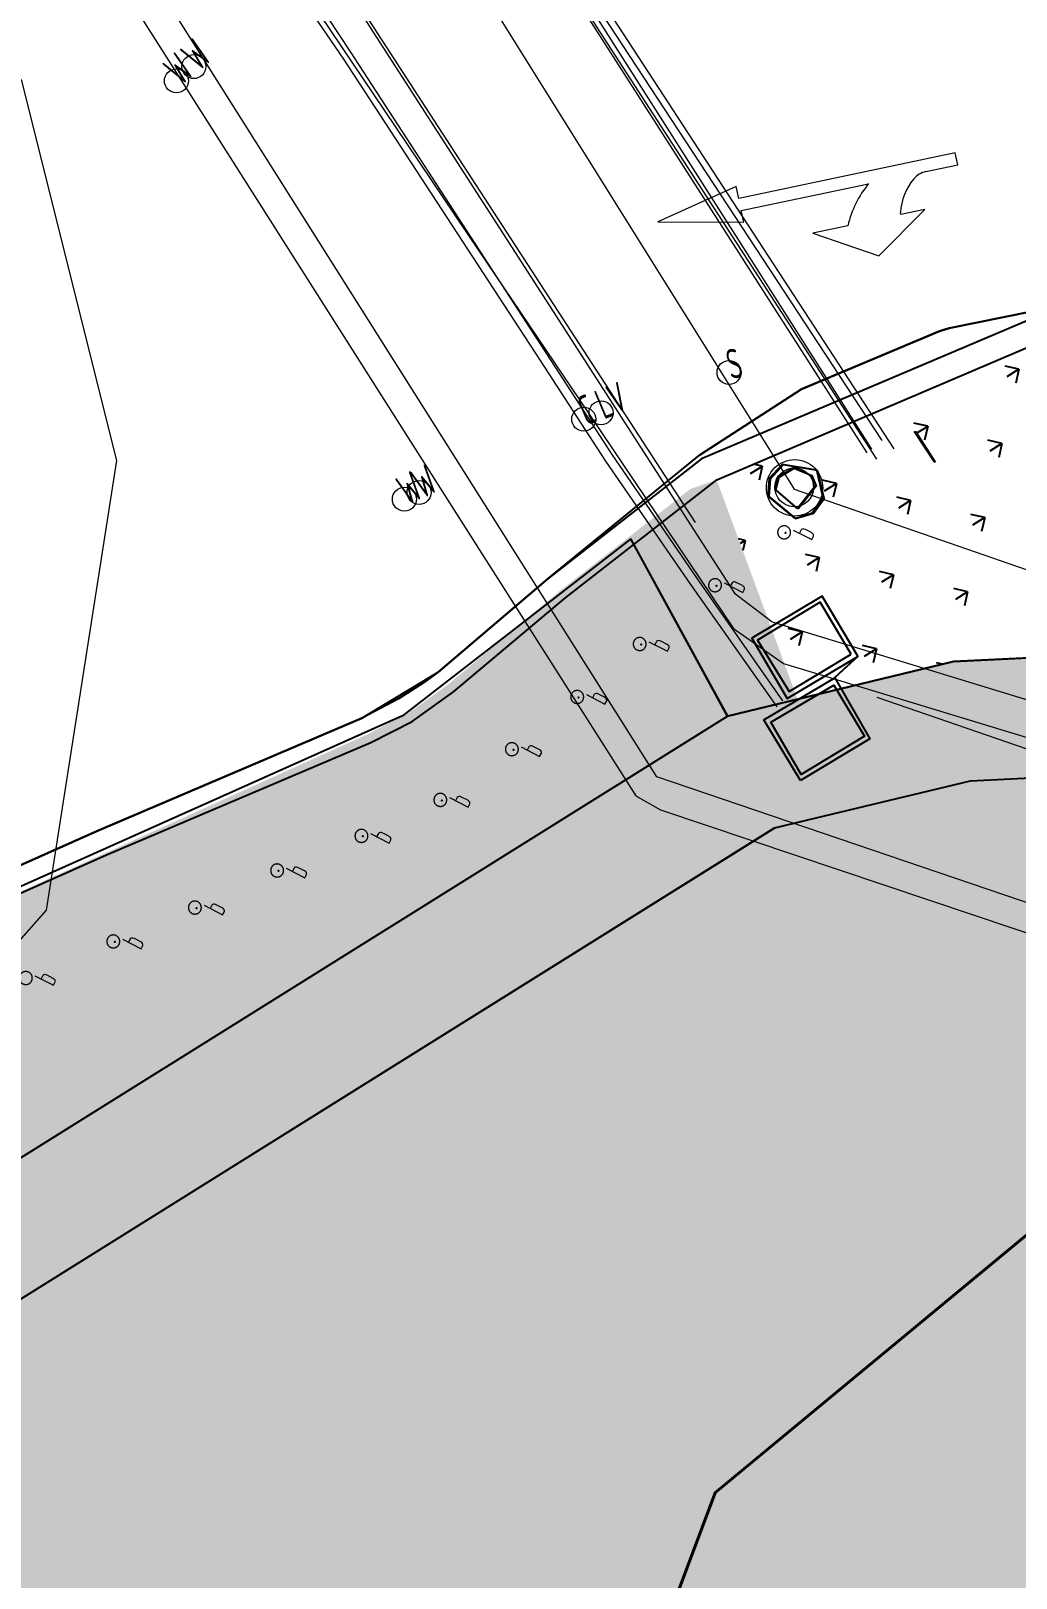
# Model space of a CAD drawing. Header units: metres. Extents: x 3 to 509016, y 4 to 6969473.
# Drawn here: x 507782.78 to 507799.22, y 6967255.76 to 6967281.57 of the extents above; entities that cross this region are included whole.
import ezdxf

# ---------------------------------------------------------------- set-up
doc = ezdxf.new("R2010")
doc.units = ezdxf.units.M
doc.layers.add('_PROP-BDY', color=6, linetype='Continuous', plot=False)
for name, color, linetype, lineweight in [('A-FLOR', 252, 'Continuous', 5), ('C-PRKG', 252, 'Continuous', 5), ('C_FEAT', 252, 'EXISTING_COMMUNICATIONS', 0), ('C_UG_LINES', 252, 'EXISTING_COMMUNICATIONS', 0), ('E_FEAT', 252, 'EXISTING_ELECTRICITY', 0), ('E_UG_LINES', 252, 'EXISTING_ELECTRICITY_UG', 0), ('HT_UG_LINES', 252, 'EXISTING_HIGH_VOLTAGE', 0), ('ROAD_FURNITURE', 252, 'Continuous', 0), ('ROAD_TRACKS', 252, 'Continuous', 0), ('RW_UG_PIPES', 252, 'EXISTING_WAT_RECYCLED', 0), ('S_FEAT', 252, 'Continuous', 0), ('S_MANHOLE', 252, 'Continuous', 0), ('S_RM_UG_PIPES', 252, 'EXIST_RISINGMAIN', 0), ('S_UG_PIPES', 252, 'EXIST_SEWER', 0), ('W_AG_PIPES_N', 252, 'EXISTING_WATER', 0), ('W_FEAT', 252, 'EXISTING_WATER', 0)]:
    doc.layers.add(name, color=color, linetype=linetype, lineweight=lineweight)
for name, color, linetype in [('HATCH_LANDSCAPE', 1, 'Continuous'), ('mga2020bdy', 252, 'Continuous'), ('mga2020C_MANHOLE_PIT', 252, 'Continuous'), ('mga2020HT_MANHOLE_PIT', 252, 'Continuous'), ('mga2020ROAD_FURNITURE', 252, 'Continuous'), ('mga2020ROAD_KERB_BACK', 252, 'Continuous'), ('mga2020ROAD_KERB_LIP', 252, 'Continuous'), ('mga2020ROAD_MARKS', 252, 'Continuous'), ('mga2020ROAD_TRACKS', 252, 'Continuous'), ('mga2020S_MANHOLE', 252, 'Continuous'), ('mga2020SGN_GEN', 252, 'Continuous'), ('PAV_FOOTPATH', 252, 'Continuous'), ('SGN_GEN', 252, 'Continuous'), ('XREF', 7, 'Continuous')]:
    doc.layers.add(name, color=color, linetype=linetype)
doc.layers.add('HATCH_PAVEMENT_FOOTPATH', color=7, linetype='Continuous', true_color=0xffe8a3)
doc.styles.get("Standard").update_dxf_attribs({"font": 'ARIALN.TTF'})
doc.styles.add('Style-INTL_ISO_EQUAL', font='ISOCP.shx')
doc.linetypes.add('EXIST_RISINGMAIN', pattern='A,5,-2.5,5,-2,["RM",Standard,S=2.5,R=0,X=0,Y=-1.25],-5,5,-2.5,5,-2.5', length=34.5)
doc.linetypes.add('EXIST_SEWER', pattern='A,5,-2.5,5,-2,["S",Standard,S=2.5,R=0,X=0,Y=-1.25],-3.5,5,-2.5,5,-2.5', length=33)
doc.linetypes.add('EXISTING_COMMUNICATIONS', pattern='A,2,-2,2,-2,2,-2,["COMS",Standard,S=2.5,R=0,X=0,Y=-1.25],-9.75,2,-2,2,-2', length=29.75)
doc.linetypes.add('EXISTING_ELECTRICITY', pattern='A,2,-2,2,-2,2,-2,["E",Standard,S=2.5,R=0,X=0,Y=-1.25],-3.4,2,-2,2,-2', length=23.4)
doc.linetypes.add('EXISTING_ELECTRICITY_UG', pattern='A,2,-2,2,-2,2,-2,["E-UG",Standard,S=2.5,R=0,X=0,Y=-1.25],-9.15,2,-2,2,-2', length=29.15)
doc.linetypes.add('EXISTING_HIGH_VOLTAGE', pattern='A,2,-2,2,-2,2,-2,["HV",Standard,S=2.5,R=0,X=0,Y=-1.25],-5.9,2,-2,2,-2', length=25.9)
doc.linetypes.add('EXISTING_WAT_RECYCLED', pattern='A,2,-2,2,-2,2,-2,["R",Standard,S=2.5,R=0,X=0,Y=-1.25],-4.4,2,-2,2,-2', length=24.4)
doc.linetypes.add('EXISTING_WATER', pattern='A,2,-2,2,-2,2,-2,["W",Standard,S=2.5,R=0,X=0,Y=-1.25],-4.4,2,-2,2,-2', length=24.4)
pattern_1 = [(212.013854887, (0, 0), (-0.28538859865, -1.2375190291), [0.238125, -1.557926224]), (167.013854887, (0, 0), (-0.28538859868, -1.23751902925), [0.238125, -1.031875]), (257.013854887, (0, 0), (1.23751902925, -0.28538859868), [0.238125, -1.031875])]

# ---------------------------------------------------------------- blocks, each defined once
blk = doc.blocks.new('XD_HATCH')
at = {"layer": 'HATCH_LANDSCAPE', "ltscale": 0.5}
h = blk.add_hatch(dxfattribs=at)
h.set_pattern_fill('GRASS', color=256, scale=0.05)
h.set_pattern_definition(pattern_1)
h.paths.add_polyline_path([(507794.222, 6967274.08), (507799.637, 6967276.387), (507801.684, 6967276.559), (507805.007, 6967276.383), (507808.254, 6967275.649), (507811.378, 6967274.496), (507814.336, 6967272.968), (507817.073, 6967271.072), (507817.745, 6967270.519), (507820.805, 6967267.431), (507821.846, 6967265.767), (507821.79, 6967265.393), (507822.719, 6967263.889), (507823.098, 6967263.741), (507823.805, 6967263.184), (507825.756, 6967262.054), (507825.659, 6967261.151), (507825.544, 6967260.238), (507821.071, 6967257.452), (507818.873, 6967260.93), (507816.037, 6967264.576), (507812.811, 6967267.433), (507809.602, 6967269.303), (507805.862, 6967270.623), (507801.806, 6967271.229), (507798.17, 6967271.049), (507795.569, 6967270.422)])
h = blk.add_hatch(dxfattribs=at)
h.set_pattern_fill('GRASS', color=256, scale=0.05)
h.set_pattern_definition(pattern_1)
h.paths.add_polyline_path([(507773.231, 6967254.54), (507795.189, 6967268.273), (507798.457, 6967269.061), (507801.707, 6967269.222), (507805.377, 6967268.673), (507808.761, 6967267.479), (507811.626, 6967265.822), (507814.67, 6967263.135), (507817.338, 6967259.647), (507819.03, 6967256.943), (507820.403, 6967254.749), (507825.14, 6967249.815), (507839.422, 6967226.928), (507827.015, 6967211.657), (507816.098, 6967209.536), (507803.586, 6967223.895), (507801.469, 6967222.054), (507795.94, 6967228.431), (507787.717, 6967237.882)])
h.paths.add_polyline_path([(507824.757, 6967208.878), (507817.842, 6967207.534), (507820.855, 6967204.075)])
h.paths.add_polyline_path([(507794.222, 6967274.08), (507795.57, 6967270.422), (507794.404, 6967270.141), (507792.722, 6967269.068), (507771.896, 6967256.079), (507768.875, 6967259.555), (507768.65, 6967260.737), (507773.111, 6967262.911), (507788.383, 6967269.83), (507789.065, 6967270.179), (507789.74, 6967270.665), (507790.114, 6967270.979), (507791.612, 6967272.233), (507793.783, 6967273.928)])
at = {"layer": 'HATCH_PAVEMENT_FOOTPATH'}
h = blk.add_hatch(color=256, dxfattribs=at)
h.dxf.hatch_style = 1
h.paths.add_polyline_path([(507837.674, 6967229.365), (507837.66, 6967229.366), (507837.65, 6967229.36)], flags=17)
h.paths.add_polyline_path([(507818.855, 6967260.959), (507815.988, 6967264.639), (507812.8, 6967267.453), (507809.602, 6967269.303), (507805.862, 6967270.623), (507801.806, 6967271.229), (507798.17, 6967271.049), (507794.404, 6967270.141), (507771.896, 6967256.079), (507773.231, 6967254.54), (507795.189, 6967268.273), (507798.457, 6967269.061), (507801.707, 6967269.222), (507805.377, 6967268.673), (507808.761, 6967267.479), (507811.626, 6967265.822), (507814.67, 6967263.135), (507817.327, 6967259.667), (507819.03, 6967256.943), (507820.723, 6967258.002)])
h.paths.add_polyline_path([(507824.757, 6967208.878), (507820.855, 6967204.075), (507817.842, 6967207.534)], flags=16)
h.paths.add_polyline_path([(507775.2, 6967252.277), (507773.231, 6967254.54), (507771.896, 6967256.079), (507768.875, 6967259.555), (507765.433, 6967257.405), (507766.528, 6967255.653), (507766.711, 6967255.442), (507767.008, 6967255.096), (507767.548, 6967254.475), (507769.136, 6967252.736), (507770.042, 6967251.71), (507770.691, 6967250.96), (507784.442, 6967235.056), (507795.488, 6967222.359), (507798.546, 6967218.885), (507825.752, 6967187.514), (507829.311, 6967190.607), (507824.766, 6967203.095), (507841.624, 6967217.742), (507841.636, 6967217.752), (507842.574, 6967216.249), (507846.702, 6967218.854), (507843.954, 6967223.166), (507842.821, 6967224.979), (507836.04, 6967235.833), (507834.874, 6967237.698), (507828.091, 6967248.556), (507828.218, 6967248.635), (507824.207, 6967255.079), (507824.231, 6967257.069), (507826.604, 6967258.541), (507828.555, 6967258.005), (507828.211, 6967258.838), (507826.515, 6967261.552), (507825.756, 6967262.054), (507825.544, 6967260.238), (507821.071, 6967257.452), (507820.723, 6967258.002), (507819.03, 6967256.943), (507820.403, 6967254.749), (507825.14, 6967249.815), (507839.422, 6967226.928), (507827.015, 6967211.657), (507816.098, 6967209.536), (507803.586, 6967223.895), (507801.469, 6967222.054), (507795.929, 6967228.451), (507787.704, 6967237.904)])
blk = doc.blocks.new('25027_BNP_Skygate Play-Sheet - 000101 - SITE PLAN')
at = {"layer": '_PROP-BDY'}
for p, q in [((-2230178, 3986426), (-2226983, 4009382)), ((-2229692, 3981630), (-2230178, 3986426)), ((-2234280, 3978150), (-2233053, 3981825)), ((-2233053, 3981825), (-2229692, 3981630)), ((-2236055, 3974972), (-2234280, 3978150))]:
    blk.add_line(p, q, dxfattribs=at)
at = {"layer": 'A-FLOR'}
for p, q in [((-2233053, 3993372), (-2233053, 4008365)), ((-2235053, 4008049), (-2235053, 3982150)), ((-2230178, 3986426), (-2228986, 3994994)), ((-2233053, 3981825), (-2233053, 3993368)), ((-2235053, 3982150), (-2236117, 3978962)), ((-2234280, 3978150), (-2233053, 3981825)), ((-2236117, 3978962), (-2237704, 3976121)), ((-2236055, 3974972), (-2234280, 3978150))]:
    blk.add_line(p, q, dxfattribs=at)
at = {"layer": 'C-PRKG'}
for p, q in [((-2225443, 3978443), (-2226209, 3977232)), ((-2225640, 3977024), (-2225443, 3978443)), ((-2227098, 3973627), (-2225828, 3977093)), ((-2226021, 3977164), (-2226768, 3975125)), ((-2226209, 3977232), (-2226021, 3977164)), ((-2225828, 3977093), (-2225640, 3977024)), ((-2226976, 3976350), (-2227878, 3975616)), ((-2227180, 3975790), (-2226976, 3976350)), ((-2227878, 3975616), (-2227628, 3974557)), ((-2227628, 3974557), (-2227489, 3974940)), ((-2227489, 3974940), (-2227457, 3974930)), ((-2227103, 3974209), (-2227290, 3973698)), ((-2227290, 3973698), (-2227098, 3973627))]:
    blk.add_line(p, q, dxfattribs=at)
for centre, radius, start, end in [((-2228373, 3974590), 1692, 18.4309, 45.1566), ((-2228005, 3974152), 952, 17.8101, 54.8601), ((-2227441, 3974333), 360, 339.8793, 17.8101)]:
    blk.add_arc(centre, radius, start, end, dxfattribs=at)
blk = doc.blocks.new('XE_ARCH')
at = {"xscale": 0.001, "yscale": 0.001, "zscale": 0.001, "rotation": 121.996}
blk.add_blockref('25027_BNP_Skygate Play-Sheet - 000101 - SITE PLAN', (509988.126, 6971273.77), dxfattribs=at)
blk = doc.blocks.new('XE_LOT BOUNDARY')
at = {"layer": '_PROP-BDY'}
for p, q in [((507792.789, 6967273.095), (507788.98, 6967270.142)), ((507794.405, 6967270.141), (507792.789, 6967273.095)), ((507801.808, 6967271.226), (507798.171, 6967271.048)), ((507798.171, 6967271.048), (507794.405, 6967270.141)), ((507788.98, 6967270.142), (507767.819, 6967260.688))]:
    blk.add_line(p, q, dxfattribs=at)
blk = doc.blocks.new('BAC R BOL SMALL')
for p, q in [((-4.3679, 0.1747), (-4.3729, -0.0484)), ((-4.3519, 0.3993), (-4.3679, 0.1747)), ((-4.3247, 0.625), (-4.3519, 0.3993)), ((-4.2862, 0.8515), (-4.3247, 0.625)), ((-4.2362, 1.0785), (-4.2862, 0.8515)), ((-4.1746, 1.3056), (-4.2362, 1.0785)), ((-4.1012, 1.5325), (-4.1746, 1.3056)), ((-4.0159, 1.7589), (-4.1012, 1.5325)), ((-3.9185, 1.9844), (-4.0159, 1.7589)), ((-3.8088, 2.2087), (-3.9185, 1.9844)), ((-3.6931, 2.3988), (-3.8088, 2.2087)), ((-3.569, 2.5811), (-3.6931, 2.3988)), ((-3.4369, 2.7554), (-3.569, 2.5811)), ((-3.2973, 2.9215), (-3.4369, 2.7554)), ((-3.1504, 3.0794), (-3.2973, 2.9215)), ((-2.9967, 3.229), (-3.1504, 3.0794)), ((-2.8365, 3.3701), (-2.9967, 3.229)), ((-2.6702, 3.5026), (-2.8365, 3.3701)), ((-2.4982, 3.6265), (-2.6702, 3.5026)), ((-2.3209, 3.7415), (-2.4982, 3.6265)), ((-2.1385, 3.8476), (-2.3209, 3.7415)), ((-1.9516, 3.9447), (-2.1385, 3.8476)), ((-1.7605, 4.0325), (-1.9516, 3.9447)), ((-1.5655, 4.1112), (-1.7605, 4.0325)), ((-1.367, 4.1804), (-1.5655, 4.1112)), ((-1.1654, 4.2401), (-1.367, 4.1804)), ((-0.9611, 4.2902), (-1.1654, 4.2401)), ((-0.7544, 4.3306), (-0.9611, 4.2902)), ((-0.5458, 4.3611), (-0.7544, 4.3306)), ((-0.3356, 4.3816), (-0.5458, 4.3611)), ((-0.1241, 4.392), (-0.3356, 4.3816)), ((0.0882, 4.3922), (-0.1241, 4.392)), ((0.301, 4.3821), (0.0882, 4.3922)), ((0.5139, 4.3616), (0.301, 4.3821)), ((0.7265, 4.3305), (0.5139, 4.3616)), ((0.9385, 4.2888), (0.7265, 4.3305)), ((1.1495, 4.2362), (0.9385, 4.2888)), ((1.359, 4.1728), (1.1495, 4.2362)), ((1.5668, 4.0983), (1.359, 4.1728)), ((1.7725, 4.0127), (1.5668, 4.0983)), ((1.9756, 3.9158), (1.7725, 4.0127)), ((2.364, 3.6868), (2.1736, 3.8056)), ((2.5466, 3.5598), (2.364, 3.6868)), ((2.7214, 3.4249), (2.5466, 3.5598)), ((2.8881, 3.2825), (2.7214, 3.4249)), ((3.0465, 3.1328), (2.8881, 3.2825)), ((3.1966, 2.9762), (3.0465, 3.1328)), ((3.3382, 2.813), (3.1966, 2.9762)), ((3.4711, 2.6437), (3.3382, 2.813)), ((3.5951, 2.4684), (3.4711, 2.6437)), ((3.7101, 2.2875), (3.5951, 2.4684)), ((3.816, 2.1015), (3.7101, 2.2875)), ((3.9126, 1.9105), (3.816, 2.1015)), ((3.9998, 1.7149), (3.9126, 1.9105)), ((4.0773, 1.5151), (3.9998, 1.7149)), ((4.145, 1.3114), (4.0773, 1.5151)), ((4.2028, 1.1041), (4.145, 1.3114)), ((4.2506, 0.8936), (4.2028, 1.1041)), ((4.2881, 0.6801), (4.2506, 0.8936)), ((4.3152, 0.4641), (4.2881, 0.6801)), ((4.3318, 0.2458), (4.3152, 0.4641)), ((4.3376, 0.0256), (4.3318, 0.2458)), ((4.3327, -0.1962), (4.3376, 0.0256)), ((6.1384, 1.5522), (18.6973, -4.9036)), ((11.43, 1.6933), (10.2659, -0.5997)), ((11.9592, 2.1519), (11.43, 1.6933)), ((12.7353, 2.293), (11.9592, 2.1519)), ((13.3703, 2.2225), (12.7353, 2.293)), ((14.3228, 1.905), (13.3703, 2.2225)), ((18.4856, -0.2117), (14.3228, 1.905)), ((-4.3729, -0.0484), (-4.367, -0.2697)), ((-4.367, -0.2697), (-4.3504, -0.4889)), ((-4.3504, -0.4889), (-4.3233, -0.7057)), ((-4.3233, -0.7057), (-4.2858, -0.9197)), ((-4.2858, -0.9197), (-4.2381, -1.1305)), ((-4.2381, -1.1305), (-4.1802, -1.3379)), ((-4.1802, -1.3379), (-4.1125, -1.5415)), ((-4.1125, -1.5415), (-4.035, -1.741)), ((-4.035, -1.741), (-3.9478, -1.936)), ((-3.9478, -1.936), (-3.8512, -2.1263)), ((-3.8512, -2.1263), (-3.7453, -2.3115)), ((-3.7453, -2.3115), (-3.6303, -2.4912)), ((-3.6303, -2.4912), (-3.5063, -2.6651)), ((-3.5063, -2.6651), (-3.3734, -2.8329)), ((-3.3734, -2.8329), (-3.2318, -2.9943)), ((-3.2318, -2.9943), (-3.0817, -3.1489)), ((-3.0817, -3.1489), (-2.9233, -3.2965)), ((-2.9233, -3.2965), (-2.7566, -3.4365)), ((-2.7566, -3.4365), (-2.5818, -3.5688)), ((-2.5818, -3.5688), (-2.3992, -3.6931)), ((-2.3992, -3.6931), (-2.2088, -3.8088)), ((-2.2088, -3.8088), (-1.9877, -3.9154)), ((-1.9877, -3.9154), (-1.7652, -4.0101)), ((-1.7652, -4.0101), (-1.5416, -4.0931)), ((-1.5416, -4.0931), (-1.3173, -4.1646)), ((-1.3173, -4.1646), (-1.0926, -4.2245)), ((-1.0926, -4.2245), (-0.8679, -4.2732)), ((-0.8679, -4.2732), (-0.6435, -4.3106)), ((-0.6435, -4.3106), (-0.4197, -4.337)), ((-0.4197, -4.337), (-0.1969, -4.3525)), ((-0.1969, -4.3525), (0.0246, -4.3573)), ((0.0246, -4.3573), (0.2444, -4.3514)), ((0.2444, -4.3514), (0.4623, -4.335)), ((0.4623, -4.335), (0.6778, -4.3082)), ((0.6778, -4.3082), (0.8906, -4.2712)), ((0.8906, -4.2712), (1.1005, -4.2241)), ((1.1005, -4.2241), (1.307, -4.1671)), ((1.307, -4.1671), (1.5099, -4.1002)), ((1.5099, -4.1002), (1.7087, -4.0236)), ((1.7087, -4.0236), (1.9031, -3.9375)), ((1.9031, -3.9375), (2.0929, -3.842)), ((2.0929, -3.842), (2.2776, -3.7372)), ((2.2776, -3.7372), (2.457, -3.6233)), ((2.457, -3.6233), (2.6306, -3.5003)), ((2.6306, -3.5003), (2.7982, -3.3685)), ((2.7982, -3.3685), (2.9594, -3.2279)), ((2.9594, -3.2279), (3.1139, -3.0788)), ((3.1139, -3.0788), (3.2613, -2.9211)), ((3.2613, -2.9211), (3.4013, -2.7552)), ((3.4013, -2.7552), (3.5336, -2.5811)), ((3.5336, -2.5811), (3.6578, -2.3989)), ((3.6578, -2.3989), (3.7736, -2.2088)), ((3.7736, -2.2088), (3.8833, -1.9876)), ((3.8833, -1.9876), (3.9807, -1.7651)), ((3.9807, -1.7651), (4.066, -1.5415)), ((4.066, -1.5415), (4.1394, -1.3172)), ((4.1394, -1.3172), (4.201, -1.0925)), ((4.201, -1.0925), (4.251, -0.8677)), ((4.251, -0.8677), (4.2895, -0.6432)), ((4.2895, -0.6432), (4.3167, -0.4192)), ((4.3167, -0.4192), (4.3327, -0.1962)), ((19.1911, -0.7409), (18.4856, -0.2117)), ((18.6973, -4.9036), (19.8614, -2.6106)), ((19.7909, -1.4111), (19.1911, -0.7409)), ((19.8967, -2.0109), (19.7909, -1.4111)), ((19.8614, -2.6106), (19.8967, -2.0109))]:
    blk.add_line(p, q)
blk = doc.blocks.new('EL-MKRTAG')
at = {"layer": 'E_FEAT'}
blk.add_circle((0, 0), 0.2, dxfattribs=at)
at = {"layer": 'E_FEAT', "style": 'Style-INTL_ISO_EQUAL', "width": 0.65}
blk.add_text('LV', height=0.5, rotation=62.9, dxfattribs=at).set_placement((0.111, -0.057))
blk = doc.blocks.new('C-MKRTAG_3')
at = {"layer": 'C_FEAT'}
blk.add_circle((0, 0), 0.2, dxfattribs=at)
at = {"layer": 'C_FEAT', "style": 'Style-INTL_ISO_EQUAL', "width": 0.65}
blk.add_text('C', height=0.5, rotation=62.9, dxfattribs=at).set_placement((0.111, -0.057))
blk = doc.blocks.new('W-MKRTAG_2')
at = {"layer": 'W_FEAT'}
blk.add_circle((0, 0), 0.2, dxfattribs=at)
at = {"layer": 'W_FEAT', "style": 'Style-INTL_ISO_EQUAL', "width": 0.65}
blk.add_text('W', height=0.5, rotation=62.9, dxfattribs=at).set_placement((0.111, -0.057))
blk = doc.blocks.new('SE-MKRTAG_2')
at = {"layer": 'S_FEAT'}
blk.add_circle((0, 0), 0.2, dxfattribs=at)
at = {"layer": 'S_FEAT', "style": 'Style-INTL_ISO_EQUAL', "width": 0.65}
blk.add_text('S', height=0.5, rotation=62.9, dxfattribs=at).set_placement((0.111, -0.057))
blk = doc.blocks.new('W-MKRTAG_3')
at = {"layer": 'W_FEAT'}
blk.add_circle((0, 0), 0.2, dxfattribs=at)
at = {"layer": 'W_FEAT', "style": 'Style-INTL_ISO_EQUAL', "width": 0.65}
blk.add_text('W', height=0.5, rotation=62.9, dxfattribs=at).set_placement((0.111, -0.057))
blk = doc.blocks.new('XE_SURVEY')
at = {"layer": 'C_UG_LINES', "flags": 128}
for points in [[(507796.811, 6967274.593), (507789.241, 6967286.488)], [(507789.26, 6967286.505), (507796.978, 6967274.736)], [(507789.162, 6967286.34), (507796.727, 6967274.531)], [(507784.738, 6967285.403), (507786.078, 6967283.907), (507787.999, 6967281.096), (507789.638, 6967278.584), (507791.277, 6967276.071), (507792.369, 6967274.395), (507793.787, 6967272.337), (507795.226, 6967270.292)], [(507795.326, 6967270.396), (507793.891, 6967272.444), (507792.479, 6967274.506), (507790.844, 6967277.021), (507788.119, 6967281.214), (507786.744, 6967283.301), (507786.218, 6967284.008), (507784.874, 6967285.51)], [(507796.892, 6967270.458), (507808.71, 6967266.385), (507811.073, 6967265.571), (507813.206, 6967264.626), (507813.927, 6967264.294), (507814.294, 6967264.017), (507814.739, 6967264.01), (507815.368, 6967264.505), (507815.777, 6967264.793), (507817.441, 6967265.903), (507818.806, 6967266.805), (507819.07, 6967266.919), (507820.83, 6967267.869), (507821.27, 6967268.106), (507823.03, 6967269.056), (507823.47, 6967269.294), (507825.23, 6967270.243), (507832.271, 6967274.042), (507836.572, 6967276.363), (507838.238, 6967276.984)]]:
    blk.add_lwpolyline(points, dxfattribs=at)
at = {"layer": 'E_UG_LINES', "flags": 128}
for points in [[(507789.315, 6967286.657), (507797.179, 6967274.596)], [(507796.892, 6967274.423), (507789.063, 6967286.519)], [(507786.304, 6967284.859), (507786.681, 6967284.347), (507786.816, 6967284.222), (507789.778, 6967279.656), (507793.865, 6967273.367)]]:
    blk.add_lwpolyline(points, dxfattribs=at)
at = {"layer": 'HT_UG_LINES', "flags": 128}
for points in [[(507790.517, 6967317.569), (507790.181, 6967316.984), (507790.13, 6967316.772), (507789.882, 6967315.184), (507789.188, 6967310.738), (507788.027, 6967302.823), (507786.943, 6967295.401), (507786.266, 6967289.945), (507785.936, 6967286.261), (507786.276, 6967285.005), (507787.625, 6967282.902), (507790.601, 6967278.277), (507794.519, 6967272.189), (507794.726, 6967272.032), (507795.147, 6967271.713), (507799.425, 6967270.408), (507804.59, 6967268.521), (507811.619, 6967265.906), (507813.573, 6967265.179), (507813.988, 6967265.193), (507814.979, 6967265.257), (507818.844, 6967267.557), (507823.059, 6967270.246), (507827.275, 6967272.934), (507831.912, 6967275.892), (507834.02, 6967277.236), (507835.182, 6967277.978), (507835.966, 6967278.358), (507837.542, 6967279.122), (507837.828, 6967282.609), (507837.946, 6967283.602), (507838.278, 6967285.574), (507838.692, 6967288.039), (507839.52, 6967292.97), (507839.664, 6967293.823), (507839.926, 6967294.366), (507840.564, 6967295.177), (507841.627, 6967296.527), (507844.902, 6967298.418), (507851.461, 6967302.056), (507858.365, 6967306.094), (507860.525, 6967307.353)], [(507789.467, 6967316.703), (507788.368, 6967309.79), (507787.591, 6967304.345), (507786.53, 6967296.92), (507786.176, 6967294.446), (507785.84, 6967292.057), (507785.324, 6967286.493), (507785.698, 6967284.898), (507786.089, 6967284.137), (507786.346, 6967283.709), (507788.86, 6967279.977), (507790.256, 6967277.903), (507791.932, 6967275.415), (507794.5, 6967271.602), (507795.337, 6967271.019), (507796.238, 6967270.746), (507799.531, 6967269.746), (507804.715, 6967267.909), (507809.424, 6967266.228), (507812.249, 6967265.219), (507813.428, 6967264.798), (507814.164, 6967264.662), (507814.649, 6967264.62), (507816.46, 6967265.469), (507817.355, 6967265.913), (507819.032, 6967267.002), (507819.451, 6967267.275), (507821.548, 6967268.637), (507825.322, 6967271.088), (507832.031, 6967275.446), (507834.127, 6967276.808), (507835.026, 6967277.171), (507837.344, 6967278.109), (507838.051, 6967278.089), (507838.586, 6967277.718), (507838.953, 6967277.008), (507839.101, 6967275.013), (507839.12, 6967274.747), (507839.612, 6967273.098), (507840.166, 6967271.801), (507840.407, 6967271.364), (507841.447, 6967269.656), (507842.747, 6967267.52), (507844.047, 6967265.385), (507845.607, 6967262.822), (507846.907, 6967260.687), (507848.207, 6967258.551), (507848.6, 6967257.908), (507849.519, 6967256.423), (507850.835, 6967254.298), (507852.151, 6967252.172), (507853.73, 6967249.621), (507855.046, 6967247.496), (507856.362, 6967245.37), (507857.678, 6967243.244), (507860.31, 6967238.993), (507861.889, 6967236.443), (507864.521, 6967232.191), (507867.447, 6967227.535), (507870.121, 6967223.309), (507874.131, 6967216.971), (507874.398, 6967216.549), (507875.467, 6967214.859), (507875.735, 6967214.436), (507875.994, 6967214.026), (507876.109, 6967213.843), (507876.235, 6967213.635), (507876.78, 6967212.731), (507877.296, 6967211.875), (507878.329, 6967210.162), (507879.621, 6967208.022), (507880.912, 6967205.881), (507882.204, 6967203.74), (507883.753, 6967201.172), (507884.786, 6967199.459), (507885.303, 6967198.603), (507886.336, 6967196.89), (507886.594, 6967196.462), (507887.624, 6967194.755), (507888.477, 6967193.341), (507888.94, 6967192.622), (507890.565, 6967190.1), (507891.919, 6967187.999), (507892.991, 6967186.336), (507893.002, 6967186.318), (507894.898, 6967183.376), (507896.252, 6967181.274), (507897.606, 6967179.172), (507899.374, 6967176.429), (507901.207, 6967173.173), (507903.905, 6967168.38), (507905.377, 6967165.766), (507906.603, 6967163.588), (507907.584, 6967161.845), (507908.811, 6967159.666), (507909.397, 6967158.625), (507909.855, 6967156.879), (507910.488, 6967154.461), (507910.615, 6967153.977), (507911.119, 6967152.053), (507911.148, 6967151.9), (507911.394, 6967150.918), (507912.12, 6967148.007), (507913.948, 6967140.734), (507915.696, 6967134.162), (507919.195, 6967129.044), (507921.822, 6967127.059), (507926.769, 6967126.165), (507930.875, 6967126.93), (507931.786, 6967127.29), (507937.026, 6967130.813), (507939.978, 6967135.672), (507940.713, 6967136.883), (507941.916, 6967140.785), (507942.653, 6967143.174)]]:
    blk.add_lwpolyline(points, dxfattribs=at)
at = {"layer": 'mga2020bdy'}
blk.add_polyline3d([(507777.867, 6967265.538, 4.636), (507783.882, 6967268.22, 4.692), (507788.3, 6967270.106, 4.731), (507789.574, 6967270.87, 4.748), (507791.413, 6967272.433, 4.758), (507793.934, 6967274.491, 4.795), (507795.638, 6967275.591, 4.816), (507797.937, 6967276.559, 4.842), (507798.101, 6967276.609, 4.844), (507800.379, 6967277.071, 4.857), (507802.341, 6967277.139, 4.868), (507806.984, 6967277.352, 4.887), (507810.361, 6967277.557, 4.918), (507812.314, 6967277.722, 4.936), (507815.335, 6967278.041, 4.977), (507817.636, 6967278.339, 5.008), (507820.223, 6967279.014, 5.039), (507822.469, 6967280.032, 5.068), (507823.211, 6967280.473, 5.051), (507825.808, 6967282.55, 4.982)], dxfattribs=at)
at = {"layer": 'mga2020C_MANHOLE_PIT'}
for points in [[(507795.621, 6967269.064, 5.117), (507795.01, 6967270.079, 5.091), (507796.195, 6967270.777, 5.089), (507796.779, 6967269.758, 5.103), (507795.621, 6967269.064, 5.117)], [(507795.124, 6967270.04, 5.102), (507796.174, 6967270.657, 5.091), (507796.688, 6967269.803, 5.112), (507795.634, 6967269.167, 5.123), (507795.124, 6967270.04, 5.102)]]:
    blk.add_polyline3d(points, dxfattribs=at)
at = {"layer": 'mga2020HT_MANHOLE_PIT'}
for points in [[(507796.578, 6967271.139, 5.099), (507795.982, 6967272.138, 5.069), (507794.806, 6967271.44, 5.08), (507795.398, 6967270.435, 5.102), (507796.576, 6967271.132, 5.101), (507796.193, 6967270.781, 5.088), (507796.578, 6967271.139, 5.099)], [(507796.465, 6967271.172, 5.097), (507795.948, 6967272.041, 5.088), (507794.903, 6967271.409, 5.088), (507795.429, 6967270.55, 5.099), (507796.465, 6967271.172, 5.097)]]:
    blk.add_polyline3d(points, dxfattribs=at)
at = {"layer": 'mga2020ROAD_FURNITURE'}
for p in [(507795.368, 6967273.195, 4.954), (507795.368, 6967273.195, 4.954), (507794.217, 6967272.313, 4.91), (507794.217, 6967272.313, 4.91), (507792.96, 6967271.333, 4.958), (507792.96, 6967271.333, 4.958), (507791.919, 6967270.451, 4.93), (507791.919, 6967270.451, 4.93), (507790.83, 6967269.578, 4.938), (507790.83, 6967269.578, 4.938), (507789.636, 6967268.733, 4.989), (507789.636, 6967268.733, 4.989), (507788.32, 6967268.134, 4.955), (507788.32, 6967268.134, 4.955), (507786.915, 6967267.556, 4.95), (507786.915, 6967267.556, 4.95), (507785.543, 6967266.938, 4.893), (507784.184, 6967266.373, 4.949), (507784.184, 6967266.373, 4.949)]:
    blk.add_point(p, dxfattribs=at)
at = {"layer": 'mga2020ROAD_KERB_BACK'}
blk.add_polyline3d([(507778.059, 6967265.162, 4.76), (507784.045, 6967267.826, 4.809), (507788.451, 6967269.697, 4.849), (507789.144, 6967270.051, 4.864), (507789.832, 6967270.547, 4.869), (507791.706, 6967272.117, 4.883), (507794.222, 6967274.08, 4.912), (507799.637, 6967276.387, 4.968), (507801.684, 6967276.559, 4.972), (507804.583, 6967276.437, 4.979), (507805.007, 6967276.383, 4.977), (507808.254, 6967275.649, 4.957), (507808.982, 6967275.403, 4.953), (507811.378, 6967274.496, 4.939), (507813.659, 6967273.361, 4.924), (507814.336, 6967272.968, 4.919), (507817.073, 6967271.072, 4.895), (507817.745, 6967270.519, 4.889), (507820.805, 6967267.431, 4.836)], dxfattribs=at)
at = {"layer": 'mga2020ROAD_KERB_LIP'}
blk.add_polyline3d([(507824.355, 6967263.211, 4.684), (507823.082, 6967265.259, 4.692), (507821.505, 6967267.308, 4.716), (507821.133, 6967267.745, 4.722), (507818.028, 6967270.874, 4.778), (507818.019, 6967270.882, 4.778), (507815.35, 6967272.873, 4.798), (507813.871, 6967273.766, 4.809), (507812.448, 6967274.506, 4.818), (507809.362, 6967275.755, 4.839), (507809.095, 6967275.842, 4.84), (507806.152, 6967276.639, 4.858), (507804.66, 6967276.869, 4.867), (507802.843, 6967276.998, 4.857), (507799.606, 6967276.825, 4.84), (507793.968, 6967274.433, 4.789), (507791.413, 6967272.433, 4.758), (507789.574, 6967270.87, 4.748), (507789.332, 6967270.694, 4.743), (507788.914, 6967270.426, 4.735), (507788.3, 6967270.106, 4.731), (507783.882, 6967268.22, 4.692), (507777.867, 6967265.538, 4.636)], dxfattribs=at)
at = {"layer": 'mga2020ROAD_MARKS'}
blk.add_polyline3d([(507825.808, 6967282.55, 4.982), (507823.211, 6967280.473, 5.051), (507822.469, 6967280.032, 5.068), (507820.223, 6967279.014, 5.039), (507817.636, 6967278.339, 5.008), (507815.335, 6967278.041, 4.977), (507812.314, 6967277.722, 4.936), (507810.361, 6967277.557, 4.918), (507806.984, 6967277.352, 4.887), (507802.341, 6967277.139, 4.868), (507800.379, 6967277.071, 4.857), (507798.101, 6967276.609, 4.844), (507797.937, 6967276.559, 4.842), (507795.638, 6967275.591, 4.816), (507793.934, 6967274.491, 4.795)], dxfattribs=at)
at = {"layer": 'mga2020ROAD_TRACKS'}
blk.add_polyline3d([(507827.93, 6967261.401, 4.772), (507827.36, 6967257.76, 4.952), (507824.082, 6967254.26, 5.077), (507819.777, 6967254.587, 5.126), (507812.893, 6967261.029, 5.014), (507804.114, 6967265.386, 5.027), (507794.202, 6967257.181, 5.029), (507791.364, 6967249.609, 5.026), (507795.088, 6967241.356, 4.925), (507790.361, 6967234.299, 4.745), (507789.06, 6967224.782, 4.633), (507796.583, 6967211.221, 4.62), (507802.625, 6967206.289, 4.622), (507812.319, 6967205.568, 4.742)], dxfattribs=at)
at = {"layer": 'mga2020S_MANHOLE'}
for points in [[(507795.906, 6967274.238, 5.068), (507795.333, 6967274.333, 5.074), (507795.115, 6967274.093, 5.076), (507795.092, 6967273.805, 5.076), (507795.539, 6967273.434, 5.077), (507795.839, 6967273.526, 5.077), (507796.014, 6967273.77, 5.074), (507795.906, 6967274.238, 5.068)], [(507795.569, 6967273.601, 5.076), (507795.211, 6967273.913, 5.07), (507795.265, 6967274.124, 5.068), (507795.517, 6967274.275, 5.067), (507795.809, 6967274.154, 5.066), (507795.884, 6967273.974, 5.069), (507795.589, 6967273.603, 5.075), (507795.569, 6967273.601, 5.076)]]:
    blk.add_polyline3d(points, dxfattribs=at)
at = {"layer": 'mga2020SGN_GEN'}
blk.add_polyline3d([(507797.538, 6967274.885, 4.94), (507797.869, 6967274.374, 4.954)], dxfattribs=at)
at = {"layer": 'ROAD_TRACKS'}
blk.add_polyline3d([(507827.922, 6967261.405, 4.772), (507827.351, 6967257.762, 4.952), (507824.072, 6967254.261, 5.077), (507819.765, 6967254.588, 5.126), (507812.879, 6967261.034, 5.014), (507804.096, 6967265.392, 5.027), (507794.18, 6967257.184, 5.029), (507791.341, 6967249.609, 5.026), (507795.066, 6967241.352, 4.925), (507790.337, 6967234.292, 4.745), (507789.035, 6967224.772, 4.633), (507796.561, 6967211.205, 4.62), (507802.604, 6967206.271, 4.622), (507812.303, 6967205.549, 4.742)], dxfattribs=at)
at = {"layer": 'RW_UG_PIPES', "flags": 128}
blk.add_lwpolyline([(507784.952, 6967326.004), (507786.663, 6967323.262), (507788.1, 6967321.217), (507788.736, 6967320.326), (507789.078, 6967320.109), (507789.399, 6967319.731), (507793.101, 6967314.871), (507792.594, 6967310.51), (507792.19, 6967307.033), (507791.585, 6967303.119), (507790.983, 6967299.125), (507790.419, 6967295.671), (507789.603, 6967290.234), (507789.438, 6967288.18), (507788.972, 6967288.18), (507785.981, 6967288.408), (507784.484, 6967288.509), (507783.486, 6967288.561), (507782.691, 6967288.036), (507782.595, 6967287.243), (507782.365, 6967285.348), (507785.363, 6967280.629), (507789.117, 6967274.72), (507792.871, 6967268.812), (507793.286, 6967268.577), (507798.499, 6967266.825), (507804.187, 6967264.914), (507808.926, 6967263.321), (507814.14, 6967261.569), (507818.879, 6967259.976), (507821.901, 6967258.96), (507825.578, 6967261.212), (507831.542, 6967264.877), (507837.911, 6967268.838), (507843.021, 6967271.983), (507843.446, 6967272.246), (507843.861, 6967272.525)], dxfattribs=at)
at = {"layer": 'S_FEAT'}
for centre, major_axis, ratio in [((507795.521, 6967273.947), (-0.413, 0.225), 0.999973), ((507795.515, 6967273.956), (0.323, -0.013), 0.999903)]:
    blk.add_ellipse(centre, major_axis=major_axis, ratio=ratio, dxfattribs=at)
at = {"layer": 'S_MANHOLE'}
for points in [[(507795.885, 6967274.248, 5.068), (507795.312, 6967274.344, 5.074), (507795.094, 6967274.104, 5.076), (507795.07, 6967273.815, 5.076), (507795.518, 6967273.444, 5.077), (507795.818, 6967273.536, 5.077), (507795.993, 6967273.78, 5.074), (507795.885, 6967274.248, 5.068)], [(507795.548, 6967273.611, 5.076), (507795.19, 6967273.923, 5.07), (507795.244, 6967274.134, 5.068), (507795.496, 6967274.285, 5.067), (507795.788, 6967274.164, 5.066), (507795.863, 6967273.985, 5.069), (507795.568, 6967273.613, 5.075), (507795.548, 6967273.611, 5.076)]]:
    blk.add_polyline3d(points, dxfattribs=at)
at = {"layer": 'S_RM_UG_PIPES'}
blk.add_lwpolyline([(507782.619, 6967280.757), (507784.211, 6967274.404), (507783.039, 6967266.904), (507782.203, 6967265.96)], dxfattribs=at)
at = {"layer": 'S_UG_PIPES', "flags": 128}
blk.add_lwpolyline([(507808.081, 6967322.889), (507793.095, 6967318.26), (507790.054, 6967298.382), (507788.164, 6967286.026), (507788.509, 6967285.139), (507793.541, 6967277.082), (507795.514, 6967273.923), (507809.005, 6967269.255), (507818.928, 6967265.822)], dxfattribs=at)
at = {"layer": 'SGN_GEN'}
blk.add_polyline3d([(507797.518, 6967274.895, 4.94), (507797.849, 6967274.384, 4.954)], dxfattribs=at)
at = {"layer": 'W_AG_PIPES_N', "flags": 128}
blk.add_lwpolyline([(507844.072, 6967273.175), (507843.754, 6967273.01), (507842.362, 6967272.139), (507835.577, 6967267.902), (507822.422, 6967259.703), (507821.962, 6967259.415), (507815.366, 6967261.628), (507800.682, 6967266.591), (507793.221, 6967269.127), (507782.804, 6967285.638), (507783.306, 6967289.294)], dxfattribs=at)
at = {"layer": 'C_FEAT', "rotation": 320}
blk.add_blockref('C-MKRTAG_3', (507792.004, 6967275.092), dxfattribs=at)
at = {"layer": 'E_FEAT', "rotation": 320}
blk.add_blockref('EL-MKRTAG', (507792.293, 6967275.2), dxfattribs=at)
at = {"layer": 'ROAD_FURNITURE', "xscale": 0.0247222863170386, "yscale": 0.0247222863170386, "zscale": 0.0247222863170386}
for p in [(507795.347, 6967273.205, 4.954), (507794.195, 6967272.322, 4.91), (507792.938, 6967271.342, 4.958), (507791.896, 6967270.459, 4.93), (507790.806, 6967269.587, 4.938), (507789.612, 6967268.741, 4.989), (507788.296, 6967268.141, 4.955), (507786.89, 6967267.564, 4.95), (507785.518, 6967266.945, 4.893), (507784.157, 6967266.38, 4.949), (507782.698, 6967265.77, 4.793)]:
    blk.add_blockref('BAC R BOL SMALL', p, dxfattribs=at)
at = {"layer": 'S_FEAT', "rotation": 310}
blk.add_blockref('SE-MKRTAG_2', (507794.428, 6967275.872), dxfattribs=at)
at = {"layer": 'W_FEAT'}
for name, p, rotation in [('W-MKRTAG_2', (507785.501, 6967280.974), 340), ('W-MKRTAG_2', (507785.209, 6967280.736), 340), ('W-MKRTAG_3', (507789.012, 6967273.758), 325), ('W-MKRTAG_3', (507789.257, 6967273.87), 325)]:
    blk.add_blockref(name, p, dxfattribs=dict(at, rotation=rotation))
blk = doc.blocks.new('XD_DESIGN_1')
at = {"layer": 'mga2020ROAD_KERB_BACK'}
for points in [[(507794.222, 6967274.08, 4.912), (507799.637, 6967276.387, 4.968), (507801.684, 6967276.559, 4.972), (507804.583, 6967276.437, 4.979), (507805.007, 6967276.383, 4.977), (507808.254, 6967275.649, 4.957), (507808.982, 6967275.403, 4.953), (507811.378, 6967274.496, 4.939), (507813.659, 6967273.361, 4.924), (507814.336, 6967272.968, 4.919), (507817.073, 6967271.072, 4.895), (507817.745, 6967270.519, 4.889), (507820.805, 6967267.431, 4.836), (507821.846, 6967265.767, 4.825), (507821.79, 6967265.393, 4.818), (507822.719, 6967263.889, 4.802), (507823.098, 6967263.741, 4.793), (507823.805, 6967263.184, 4.791), (507825.728, 6967260.147, 4.754)], [(507738.223, 6967241.459, 4.533), (507740.515, 6967242.826, 4.522), (507741.08, 6967243.821, 4.564), (507746.512, 6967247.222, 4.614), (507752.296, 6967250.839, 4.645), (507757.897, 6967254.353, 4.628), (507759.174, 6967254.499, 4.586), (507761.385, 6967256.001, 4.626), (507762.507, 6967257.253, 4.631), (507763.096, 6967257.616, 4.635), (507767.431, 6967260.102, 4.666), (507768.249, 6967260.537, 4.672), (507771.894, 6967262.35, 4.704), (507773.157, 6967262.932, 4.715), (507778.059, 6967265.162, 4.76), (507784.045, 6967267.826, 4.809), (507788.451, 6967269.697, 4.849), (507789.144, 6967270.051, 4.864), (507789.832, 6967270.547, 4.869), (507791.706, 6967272.117, 4.883)]]:
    blk.add_polyline3d(points, dxfattribs=at)
at = {"layer": 'PAV_FOOTPATH'}
for points in [[(507771.896, 6967256.079), (507794.405, 6967270.141), (507798.171, 6967271.048), (507801.808, 6967271.226), (507805.863, 6967270.618), (507809.602, 6967269.296), (507812.799, 6967267.445), (507815.986, 6967264.629), (507818.969, 6967260.797), (507821.066, 6967257.44), (507826.07, 6967260.566), (507826.833, 6967261.043)], [(507773.225, 6967254.55), (507795.189, 6967268.273), (507798.457, 6967269.059), (507801.707, 6967269.219), (507805.377, 6967268.668), (507808.761, 6967267.472), (507811.625, 6967265.814), (507814.668, 6967263.126), (507817.323, 6967259.656), (507820.396, 6967254.738), (507825.131, 6967249.802), (507839.422, 6967226.928), (507827.015, 6967211.657), (507816.098, 6967209.536), (507803.588, 6967223.899), (507801.476, 6967222.06), (507773.225, 6967254.55)]]:
    blk.add_lwpolyline(points, dxfattribs=at)
blk = doc.blocks.new('XD_DESIGN_2')
at = {"layer": 'mga2020ROAD_KERB_BACK'}
for points in [[(507794.222, 6967274.08, 4.912), (507799.637, 6967276.387, 4.968), (507801.684, 6967276.559, 4.972), (507804.583, 6967276.437, 4.979), (507805.007, 6967276.383, 4.977), (507808.254, 6967275.649, 4.957), (507808.982, 6967275.403, 4.953), (507811.378, 6967274.496, 4.939), (507813.659, 6967273.361, 4.924), (507814.336, 6967272.968, 4.919), (507817.073, 6967271.072, 4.895), (507817.745, 6967270.519, 4.889), (507820.805, 6967267.431, 4.836), (507821.846, 6967265.767, 4.825), (507821.79, 6967265.393, 4.818), (507822.719, 6967263.889, 4.802), (507823.098, 6967263.741, 4.793), (507823.805, 6967263.184, 4.791), (507825.728, 6967260.147, 4.754)], [(507738.223, 6967241.459, 4.533), (507740.515, 6967242.826, 4.522), (507741.08, 6967243.821, 4.564), (507746.512, 6967247.222, 4.614), (507752.296, 6967250.839, 4.645), (507757.897, 6967254.353, 4.628), (507759.174, 6967254.499, 4.586), (507761.385, 6967256.001, 4.626), (507762.507, 6967257.253, 4.631), (507763.096, 6967257.616, 4.635), (507767.431, 6967260.102, 4.666), (507768.249, 6967260.537, 4.672), (507771.894, 6967262.35, 4.704), (507773.157, 6967262.932, 4.715), (507778.059, 6967265.162, 4.76), (507784.045, 6967267.826, 4.809), (507788.451, 6967269.697, 4.849), (507789.144, 6967270.051, 4.864), (507789.832, 6967270.547, 4.869), (507791.706, 6967272.117, 4.883)]]:
    blk.add_polyline3d(points, dxfattribs=at)
at = {"layer": 'PAV_FOOTPATH'}
for points in [[(507771.896, 6967256.079), (507794.405, 6967270.141), (507798.171, 6967271.048), (507801.808, 6967271.226), (507805.863, 6967270.618), (507809.602, 6967269.296), (507812.799, 6967267.445), (507815.986, 6967264.629), (507818.969, 6967260.797), (507821.066, 6967257.44), (507826.07, 6967260.566), (507826.833, 6967261.043)], [(507773.225, 6967254.55), (507795.189, 6967268.273), (507798.457, 6967269.059), (507801.707, 6967269.219), (507805.377, 6967268.668), (507808.761, 6967267.472), (507811.625, 6967265.814), (507814.668, 6967263.126), (507817.323, 6967259.656), (507820.396, 6967254.738), (507825.131, 6967249.802), (507839.422, 6967226.928), (507827.015, 6967211.657), (507816.098, 6967209.536), (507803.588, 6967223.899), (507801.476, 6967222.06), (507773.225, 6967254.55)]]:
    blk.add_lwpolyline(points, dxfattribs=at)

msp = doc.modelspace()

# ---------------------------------------------------------------- block references
for name in ['XD_HATCH', 'XE_ARCH', 'XE_SURVEY']:
    msp.add_blockref(name, (0, 0))
at = {"layer": 'XREF'}
for name in ['XD_HATCH', 'XE_ARCH', 'XE_SURVEY', 'XE_LOT BOUNDARY']:
    msp.add_blockref(name, (0, 0), dxfattribs=at)

# ---------------------------------------------------------------- next in the draw order: block references
msp.add_blockref('XD_DESIGN_1', (0, 0))

# ---------------------------------------------------------------- next in the draw order: block references
msp.add_blockref('XD_DESIGN_2', (0, 0), dxfattribs=at)

doc.saveas('drawing.dxf')
